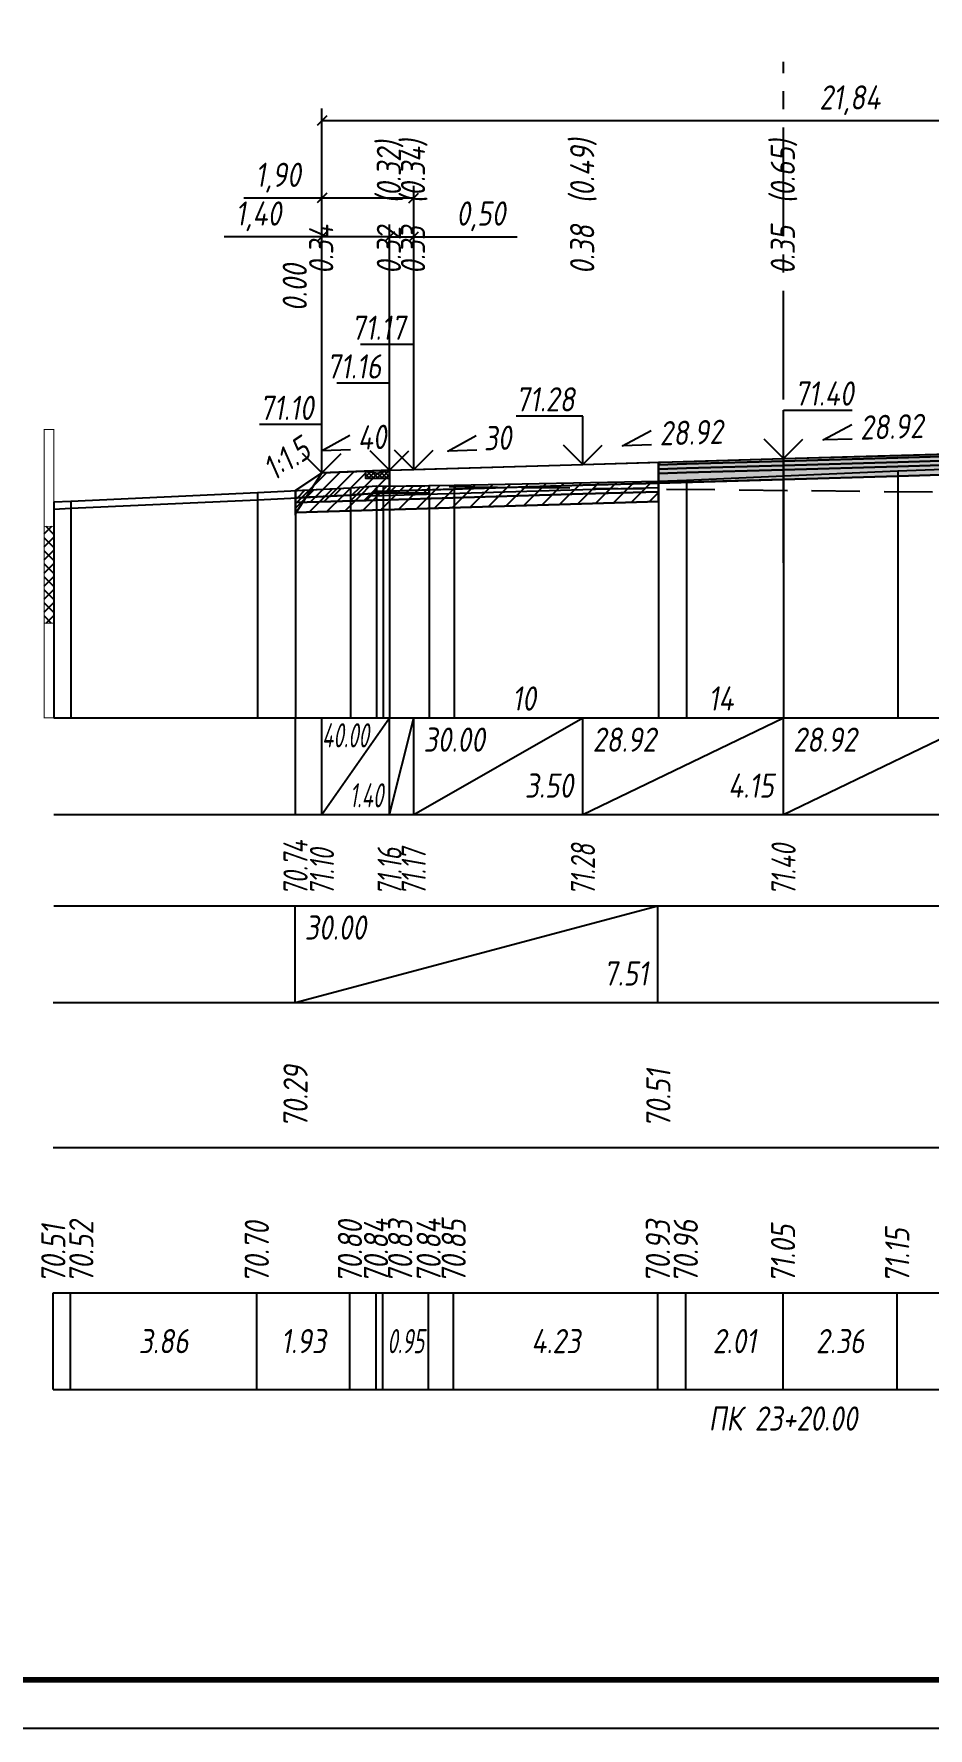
# Model space of a CAD drawing. Extents: x -717 to 1451, y -133302 to 233.
# Drawn here: x 77.9 to 170.4, y -35983.4 to -35808.3 of the extents above; entities that cross this region are included whole.
import ezdxf
from ezdxf.enums import TextEntityAlignment as Align

# ---------------------------------------------------------------- set-up
doc = ezdxf.new("R2010")
doc.units = 0
doc.linetypes.add('осевая2', pattern=[1.125, 0.75, -0.125, 0.125, -0.125])
doc.linetypes.add('штриховая', pattern=[0.75, 0.5, -0.25])
for name, color, linetype in [('Интерполированный поперечник', 2, 'Continuous'), ('Код_510', 7, 'Continuous'), ('Код_514', 1, 'Continuous'), ('Код_516', 1, 'Continuous'), ('Контур_0', 7, 'Continuous'), ('Контур_2521', 7, 'Continuous'), ('Контур_2564', 7, 'Continuous'), ('Контур_2660', 7, 'Continuous'), ('Контур_2665', 7, 'Continuous'), ('Контур_400', 7, 'Continuous'), ('Контур_508', 7, 'Continuous'), ('Контур_512', 7, 'Continuous'), ('Контур_513', 7, 'Continuous'), ('Контур_818', 7, 'Continuous'), ('Красный поперечник', 1, 'Continuous'), ('Линейка абсолютных высот', 7, 'Continuous'), ('Объём_2501', 7, 'Continuous'), ('Объём_2564', 7, 'Continuous'), ('Объём_2650', 7, 'Continuous'), ('Объём_2660', 7, 'Continuous'), ('Объём_2661', 7, 'Continuous'), ('Объём_2662', 7, 'Continuous'), ('Объём_2663', 7, 'Continuous'), ('Объём_2665', 7, 'Continuous'), ('Объём_2666', 7, 'Continuous'), ('Объём_2753', 7, 'Continuous'), ('Ось', 1, 'осевая2'), ('Откосы', 7, 'Continuous'), ('Отметки покрытия', 7, 'Continuous'), ('Подписи поперечников', 7, 'Continuous'), ('Рабочие отметки', 7, 'Continuous'), ('Рабочие отметки доп.', 7, 'Continuous'), ('Слои выравнивания', 7, 'Continuous'), ('Таблица', 7, 'Continuous'), ('Уклоны проезжей части', 7, 'Continuous'), ('Черный поперечник', 3, 'Continuous')]:
    doc.layers.add(name, color=color, linetype=linetype)
for name, color, linetype, true_color in [('Контур_2540', 2, 'Continuous', 0xffff00), ('Контур_2560', 2, 'Continuous', 0xffff00), ('Контур_2561', 7, 'Continuous', 0xff8040), ('Контур_2562', 3, 'Continuous', 0x00ff00), ('Контур_2563', 7, 'Continuous', 0xff8000), ('Контур_2570', 7, 'Continuous', 0x80ff00), ('Контур_2725', 7, 'Continuous', 0x323232), ('Контур_2736', 4, 'Continuous', 0x00ffff), ('Контур_2737', 4, 'Continuous', 0x00ffff), ('Контур_2738', 4, 'Continuous', 0x00ffff), ('Контур_2739', 4, 'Continuous', 0x00ffff), ('Контур_2741', 4, 'Continuous', 0x00ffff), ('Контур_2742', 4, 'Continuous', 0x00ffff), ('Контур_2743', 4, 'Continuous', 0x00ffff), ('Контур_2744', 7, 'Continuous', 0xa4ffff), ('Контур_2745', 7, 'Continuous', 0xa4ffff), ('Контур_2747', 4, 'Continuous', 0x00ffff), ('Контур_2748', 4, 'Continuous', 0x00ffff), ('Контур_2749', 4, 'Continuous', 0x00ffff), ('Контур_2750', 4, 'Continuous', 0x00ffff), ('Контур_2751', 4, 'Continuous', 0x00ffff), ('Контур_2752', 4, 'Continuous', 0x00ffff), ('Контур_2760', 7, 'Continuous', 0x323232), ('Контур_2761', 7, 'Continuous', 0x323232), ('Контур_2762', 7, 'Continuous', 0x323232), ('Контур_2763', 7, 'Continuous', 0x323232), ('Контур_402', 7, 'Continuous', 0xff6464), ('Контур_703', 4, 'Continuous', 0x00ffff), ('Контур_705', 4, 'Continuous', 0x00ffff), ('Контур_707', 4, 'Continuous', 0x00ffff), ('Контур_720', 131, 'Continuous', 0xaaffff), ('Объём_2500', 7, 'Continuous', 0xc0c0c0), ('Объём_2520', 7, 'Continuous', 0x80ffff), ('Объём_2540', 2, 'Continuous', 0xffff00), ('Объём_2560', 2, 'Continuous', 0xffff00), ('Объём_2561', 7, 'Continuous', 0xff8040), ('Объём_2562', 3, 'Continuous', 0x00ff00), ('Объём_2563', 7, 'Continuous', 0xff8000), ('Объём_2570', 7, 'Continuous', 0x80ff00), ('Объём_2600', 7, 'Continuous', 0x808000), ('Объём_2746', 2, 'Continuous', 0xffff00)]:
    doc.layers.add(name, color=color, linetype=linetype, true_color=true_color)
doc.styles.get("Standard").update_dxf_attribs({"font": 'txt', "height": 2.5})
doc.styles.add('М', font='romand.shx', dxfattribs={"width": 0.8, "oblique": 10, "height": 2.5})
doc.dimstyles.new('ISO-25', dxfattribs={"dimtxt": 2.5, "dimasz": 2.5, "dimexe": 1.25, "dimexo": 0.625, "dimtad": 1, "dimtxsty": 'Standard', "dimcen": 2.5, "dimadec": 0, "dimazin": 0, "dimtfac": 1, "dimtmove": 0, "dimatfit": 3, "dimfxl": 1, "dimarcsym": 0})

# ---------------------------------------------------------------- blocks, each defined once
blk = doc.blocks.new('_Oblique')
at = {"color": 0, "linetype": 'ByBlock', "lineweight": -2}
blk.add_line((-0.5, -0.5), (0.5, 0.5), dxfattribs=at)
blk = doc.blocks.new('*D834')
at = {"color": 0, "lineweight": -2, "transparency": 16777216}
for p, q in [((107.73, -35829.27), (97.62, -35829.27)), ((107.73, -35853.12), (107.73, -35828.02)), ((114.73, -35829.27), (107.73, -35829.27)), ((114.73, -35852.84), (114.73, -35828.02))]:
    blk.add_line(p, q, dxfattribs=at)
at = {"layer": 'Defpoints', "color": 0, "transparency": 16777216}
for p in [(114.73, -35829.27), (107.73, -35853.75), (114.73, -35853.47)]:
    blk.add_point(p, dxfattribs=at)
at = {"color": 0, "lineweight": -2, "transparency": 16777216, "rotation": 180}
blk.add_blockref('_Oblique', (107.73, -35829.27), dxfattribs=at)
at = {"color": 0, "lineweight": -2, "transparency": 16777216}
blk.add_blockref('_Oblique', (114.73, -35829.27), dxfattribs=at)
at = {"color": 0, "transparency": 16777216, "insert": (101.16, -35827.16), "char_height": 2.5, "width": 8.75, "attachment_point": 5, "style": 'М'}
blk.add_mtext('1,40', dxfattribs=at)
blk = doc.blocks.new('*D836')
at = {"color": 0, "lineweight": -2, "transparency": 16777216}
for p, q in [((114.73, -35852.84), (114.73, -35828.02)), ((114.73, -35829.27), (117.23, -35829.27)), ((117.23, -35852.77), (117.23, -35828.02)), ((117.23, -35829.27), (127.94, -35829.27))]:
    blk.add_line(p, q, dxfattribs=at)
at = {"layer": 'Defpoints', "color": 0, "transparency": 16777216}
for p in [(117.23, -35829.27), (114.73, -35853.47), (117.23, -35853.39)]:
    blk.add_point(p, dxfattribs=at)
at = {"color": 0, "lineweight": -2, "transparency": 16777216, "rotation": 180}
blk.add_blockref('_Oblique', (114.73, -35829.27), dxfattribs=at)
at = {"color": 0, "lineweight": -2, "transparency": 16777216}
blk.add_blockref('_Oblique', (117.23, -35829.27), dxfattribs=at)
at = {"color": 0, "transparency": 16777216, "insert": (124.18, -35827.16), "char_height": 2.5, "width": 9.1667, "attachment_point": 5, "style": 'М'}
blk.add_mtext('0,50', dxfattribs=at)
blk = doc.blocks.new('*D839')
at = {"color": 0, "lineweight": -2, "transparency": 16777216}
for p, q in [((107.73, -35853.12), (107.73, -35824.02)), ((117.23, -35852.77), (117.23, -35824.02)), ((107.73, -35825.27), (99.65, -35825.27)), ((117.23, -35825.27), (107.73, -35825.27))]:
    blk.add_line(p, q, dxfattribs=at)
at = {"layer": 'Defpoints', "color": 0, "transparency": 16777216}
for p in [(117.23, -35825.27), (107.73, -35853.75), (117.23, -35853.39)]:
    blk.add_point(p, dxfattribs=at)
at = {"color": 0, "lineweight": -2, "transparency": 16777216, "rotation": 180}
blk.add_blockref('_Oblique', (107.73, -35825.27), dxfattribs=at)
at = {"color": 0, "lineweight": -2, "transparency": 16777216}
blk.add_blockref('_Oblique', (117.23, -35825.27), dxfattribs=at)
at = {"color": 0, "transparency": 16777216, "insert": (103.19, -35823.16), "char_height": 2.5, "width": 8.75, "attachment_point": 5, "style": 'М'}
blk.add_mtext('1,90', dxfattribs=at)
blk = doc.blocks.new('*D840')
at = {"color": 0, "lineweight": -2, "transparency": 16777216}
for p, q in [((107.73, -35853.12), (107.73, -35816.02)), ((107.73, -35817.27), (216.95, -35817.27)), ((216.95, -35849.82), (216.95, -35816.02))]:
    blk.add_line(p, q, dxfattribs=at)
at = {"layer": 'Defpoints', "color": 0, "transparency": 16777216}
for p in [(216.95, -35817.27), (216.95, -35850.45), (107.73, -35853.75)]:
    blk.add_point(p, dxfattribs=at)
at = {"color": 0, "lineweight": -2, "transparency": 16777216, "rotation": 180}
blk.add_blockref('_Oblique', (107.73, -35817.27), dxfattribs=at)
at = {"color": 0, "lineweight": -2, "transparency": 16777216}
blk.add_blockref('_Oblique', (216.95, -35817.27), dxfattribs=at)
at = {"color": 0, "transparency": 16777216, "insert": (162.34, -35815.16), "char_height": 2.5, "width": 11.6667, "attachment_point": 5, "style": 'М'}
blk.add_mtext('21,84', dxfattribs=at)

msp = doc.modelspace()

# ---------------------------------------------------------------- hatches: boundary and pattern name
h = msp.add_hatch()
h.set_pattern_fill('ANSI37', color=256, scale=0.1)
h.set_pattern_definition([(45, (113.49056, -35853.7309), (-0.22451, 0.22451), []), (135, (113.49056, -35853.7309), (-0.22451, -0.22451), [])])
h.paths.add_polyline_path([(112.233, -35853.506), (112.233, -35854.234), (114.733, -35854.235), (114.733, -35853.406), (113.483, -35853.731)])
at = {"layer": 'Линейка абсолютных высот'}
h = msp.add_hatch(dxfattribs=at)
h.set_pattern_fill('ANSI37', scale=0.3, style=0)
h.set_pattern_definition([(45.0000013, (0, 0), (-0.67351924, 0.67351921), []), (135.0000003, (0, 0), (-0.673519222, -0.67351923), [])])
h.paths.add_polyline_path([(80, -35869.202), (80, -35859.202), (79, -35859.202), (79, -35869.202)])
at = {"layer": 'Объём_2563'}
h = msp.add_hatch(dxfattribs=at)
h.set_pattern_fill('ANSI31', color=256, scale=0.3)
h.paths.add_polyline_path([(107.733, -35853.686), (112.233, -35853.506), (112.233, -35854.234), (114.733, -35854.235), (114.733, -35855.556), (113.233, -35855.601), (112.305, -35856.529), (105, -35856.748), (105, -35855.508)])
at = {"layer": 'Объём_2570'}
h = msp.add_hatch(dxfattribs=at)
h.set_pattern_fill('ANSI31', color=256, scale=0.2)
h.paths.add_polyline_path([(118.825, -35855.735), (114.077, -35855.784), (113.382, -35855.757), (110.686, -35855.964), (105, -35856.258), (105, -35855.508), (110.686, -35855.214), (113.382, -35855.007), (114.077, -35855.034), (118.825, -35854.985)])
at = {"layer": 'Объём_2600'}
h = msp.add_hatch(dxfattribs=at)
h.set_pattern_fill('ANSI31', color=6, scale=0.4)
h.paths.add_polyline_path([(121.412, -35854.949), (142.538, -35854.541), (142.538, -35856.645), (105, -35857.771), (105, -35856.258), (110.686, -35855.964), (113.382, -35855.757), (114.077, -35855.784), (118.825, -35855.735), (118.825, -35854.985)])
at = {"layer": 'Слои выравнивания'}
for color, points in [(2, [(142.538, -35852.581), (145.428, -35852.497), (155.483, -35852.206), (155.483, -35852.456), (145.428, -35852.747), (142.538, -35852.831)]), (2, [(155.483, -35852.206), (167.299, -35851.865), (176.233, -35851.606), (189.879, -35851.197), (192.489, -35851.119), (192.489, -35851.369), (189.879, -35851.447), (176.233, -35851.856), (167.299, -35852.115), (155.483, -35852.456)]), (3, [(155.483, -35852.456), (167.299, -35852.115), (176.233, -35851.856), (189.879, -35851.447), (192.489, -35851.369), (192.489, -35851.819), (189.879, -35851.897), (176.233, -35852.306), (167.299, -35852.565), (155.483, -35852.906)]), (4, [(155.483, -35852.906), (167.299, -35852.565), (176.233, -35852.306), (189.879, -35851.897), (192.489, -35851.819), (192.489, -35852.269), (189.879, -35852.347), (176.233, -35852.756), (167.299, -35853.015), (155.483, -35853.356)]), (5, [(155.483, -35853.356), (167.299, -35853.015), (176.233, -35852.756), (189.879, -35852.347), (192.489, -35852.269), (192.489, -35853.269), (189.879, -35853.347), (176.233, -35853.756), (167.299, -35854.015), (155.483, -35854.356)]), (3, [(142.538, -35852.831), (145.428, -35852.747), (155.483, -35852.456), (155.483, -35852.906), (145.428, -35853.197), (142.538, -35853.281)]), (4, [(142.538, -35853.281), (145.428, -35853.197), (155.483, -35852.906), (155.483, -35853.356), (145.428, -35853.647), (142.538, -35853.731)]), (5, [(142.538, -35853.731), (145.428, -35853.647), (155.483, -35853.356), (155.483, -35854.356), (145.428, -35854.647), (142.538, -35854.731)])]:
    msp.add_hatch(color=color, dxfattribs=at).paths.add_polyline_path(points)

# ---------------------------------------------------------------- linework, layer by layer
at = {"flags": 128}
msp.add_lwpolyline([(-30.054, -35983.421), (389.946, -35983.421), (389.946, -35686.421), (-30.054, -35686.421)], close=True, dxfattribs=at)
at = {"const_width": 0.6, "flags": 128}
msp.add_lwpolyline([(-10.054, -35978.421), (384.946, -35978.421), (384.946, -35691.421), (-10.054, -35691.421)], close=True, dxfattribs=at)
msp.add_lwpolyline([(112.233, -35853.506), (112.233, -35854.234), (114.733, -35854.235), (114.733, -35853.406), (113.483, -35853.731), (112.233, -35853.506)])
at = {"layer": 'Интерполированный поперечник', "linetype": 'штриховая', "ltscale": 10, "flags": 128}
msp.add_lwpolyline([(113.382, -35855.007), (220.539, -35856.211)], dxfattribs=at)
at = {"layer": 'Код_510'}
for p, q in [((79.946, -35948.421), (79.946, -35938.421)), ((81.713, -35948.421), (81.713, -35938.421)), ((100.998, -35948.421), (100.998, -35938.421)), ((110.632, -35948.421), (110.632, -35938.421)), ((113.328, -35948.421), (113.328, -35938.421)), ((114.023, -35948.421), (114.023, -35938.421)), ((118.771, -35948.421), (118.771, -35938.421)), ((121.357, -35948.421), (121.357, -35938.421)), ((142.484, -35948.421), (142.484, -35938.421)), ((145.373, -35948.421), (145.373, -35938.421)), ((155.429, -35948.421), (155.429, -35938.421)), ((167.244, -35948.421), (167.244, -35938.421))]:
    msp.add_line(p, q, dxfattribs=at)
at = {"layer": 'Код_514'}
for p, q in [((105, -35889), (105, -35879)), ((107.733, -35889), (107.733, -35879)), ((107.733, -35889), (114.733, -35879)), ((114.733, -35889), (114.733, -35879)), ((114.733, -35889), (117.233, -35879)), ((117.233, -35889), (117.233, -35879)), ((117.233, -35889), (134.733, -35879)), ((134.733, -35889), (134.733, -35879)), ((134.733, -35889), (155.483, -35879)), ((155.483, -35889), (155.483, -35879)), ((155.483, -35889), (176.233, -35879))]:
    msp.add_line(p, q, dxfattribs=at)
at = {"layer": 'Код_516'}
for p, q in [((104.946, -35908.421), (104.946, -35898.421)), ((104.946, -35908.421), (142.484, -35898.421)), ((142.484, -35908.421), (142.484, -35898.421))]:
    msp.add_line(p, q, dxfattribs=at)
at = {"layer": 'Контур_0', "flags": 128}
for points in [[(107.733, -35853.686), (105, -35855.508), (105, -35855.508), (105, -35855.508), (105, -35855.508), (105, -35855.508), (105, -35855.508), (105, -35855.508), (105, -35855.508), (105, -35855.508), (105, -35855.508), (105, -35855.508), (105, -35855.508), (105, -35855.508), (105, -35855.508), (105, -35858.042)], [(107.733, -35853.686), (105, -35855.508), (105, -35855.508), (105, -35855.508), (105, -35855.508), (105, -35855.508), (105, -35855.508), (105, -35855.508), (105, -35855.508), (105, -35855.508), (105, -35855.508), (105, -35855.508), (105, -35855.508), (105, -35855.508), (105, -35855.508), (105, -35858.042), (105, -35858.042), (105, -35855.508), (105, -35855.508), (105, -35855.508), (105, -35855.508), (105, -35855.508), (105, -35855.508), (105, -35855.508), (105, -35855.508), (105, -35855.508), (105, -35855.508), (105, -35855.508), (105, -35855.508), (105, -35855.508)], [(114.733, -35853.406), (134.733, -35852.806), (142.538, -35852.581), (142.538, -35854.731), (134.733, -35854.956), (114.733, -35855.556), (114.733, -35853.406), (114.733, -35853.406)], [(105, -35856.748), (112.305, -35856.529), (113.233, -35855.601), (114.733, -35855.556)], [(113.233, -35855.601), (134.733, -35854.956), (142.538, -35854.731), (142.538, -35855.631), (134.733, -35855.856), (112.305, -35856.529), (113.233, -35855.601), (113.233, -35855.601)]]:
    msp.add_lwpolyline(points, dxfattribs=at)
at = {"layer": 'Контур_2521', "color": 250, "flags": 128}
msp.add_lwpolyline([(112.769, -35856.065), (134.733, -35855.406), (142.538, -35855.181)], dxfattribs=at)
at = {"layer": 'Контур_2540', "flags": 128}
msp.add_lwpolyline([(112.305, -35856.529), (134.733, -35855.856), (142.538, -35855.631), (142.538, -35856.645), (105, -35857.771), (105, -35856.748), (112.305, -35856.529), (112.305, -35856.529)], dxfattribs=at)
at = {"layer": 'Контур_2560', "flags": 128}
msp.add_lwpolyline([(107.733, -35853.686), (107.733, -35853.686), (107.733, -35853.686), (114.733, -35853.406)], dxfattribs=at)
at = {"layer": 'Контур_2561', "flags": 128}
msp.add_lwpolyline([(114.733, -35853.406), (114.733, -35853.406), (107.733, -35853.686), (107.733, -35853.686), (114.733, -35853.406)], dxfattribs=at)
at = {"layer": 'Контур_2562', "flags": 128}
msp.add_lwpolyline([(107.733, -35853.686), (107.733, -35853.686), (107.733, -35853.686), (107.733, -35853.686), (107.733, -35853.686)], dxfattribs=at)
at = {"layer": 'Контур_2563', "flags": 128}
msp.add_lwpolyline([(107.733, -35853.686), (112.233, -35853.506), (112.233, -35854.234), (114.733, -35854.235), (114.733, -35855.556), (113.233, -35855.601), (112.305, -35856.529), (105, -35856.748), (105, -35855.508), (107.733, -35853.686), (107.733, -35853.686)], dxfattribs=at)
at = {"layer": 'Контур_2564', "flags": 128}
msp.add_lwpolyline([(107.733, -35853.686), (114.733, -35853.406)], dxfattribs=at)
at = {"layer": 'Контур_2570', "flags": 128}
msp.add_lwpolyline([(80, -35857.421), (81.767, -35857.334), (101.052, -35856.463), (110.686, -35855.964), (113.382, -35855.757), (113.382, -35855.757), (114.077, -35855.784), (118.825, -35855.735), (118.825, -35854.985), (121.412, -35854.949), (142.538, -35854.541), (145.428, -35854.416), (155.483, -35853.974), (167.299, -35853.454), (189.879, -35852.655)], dxfattribs=at)
at = {"layer": 'Контур_2660', "flags": 128}
msp.add_lwpolyline([(105, -35857.771), (142.538, -35856.645)], dxfattribs=at)
at = {"layer": 'Контур_2665', "flags": 128}
msp.add_lwpolyline([(107.733, -35853.686), (107.733, -35853.686)], dxfattribs=at)
at = {"layer": 'Контур_2725', "flags": 128}
msp.add_lwpolyline([(142.538, -35854.731), (145.428, -35854.647), (155.483, -35854.356), (167.299, -35854.015), (176.233, -35853.756), (189.879, -35853.347), (192.489, -35853.269)], dxfattribs=at)
at = {"layer": 'Контур_2736', "flags": 128}
msp.add_lwpolyline([(107.733, -35853.686), (105, -35855.508)], dxfattribs=at)
at = {"layer": 'Контур_2737', "flags": 128}
msp.add_lwpolyline([(105, -35855.508), (105, -35855.508)], dxfattribs=at)
at = {"layer": 'Контур_2738', "flags": 128}
msp.add_lwpolyline([(105, -35855.508), (105, -35855.508)], dxfattribs=at)
at = {"layer": 'Контур_2739', "flags": 128}
msp.add_lwpolyline([(105, -35855.508), (105, -35855.508)], dxfattribs=at)
at = {"layer": 'Контур_2741', "flags": 128}
msp.add_lwpolyline([(105, -35855.508), (105, -35855.508)], dxfattribs=at)
at = {"layer": 'Контур_2742', "flags": 128}
msp.add_lwpolyline([(105, -35855.508), (105, -35855.508)], dxfattribs=at)
at = {"layer": 'Контур_2743', "flags": 128}
msp.add_lwpolyline([(105, -35855.508), (105, -35855.508)], dxfattribs=at)
at = {"layer": 'Контур_2744', "flags": 128}
msp.add_lwpolyline([(105, -35855.508), (105, -35855.508)], dxfattribs=at)
msp.add_lwpolyline([(105, -35855.508), (105, -35855.508)], dxfattribs=at)
msp.add_lwpolyline([(105, -35855.508), (105, -35855.508)], dxfattribs=at)
msp.add_lwpolyline([(105, -35855.508), (105, -35855.508)], dxfattribs=at)
msp.add_lwpolyline([(105, -35855.508), (105, -35855.508)], dxfattribs=at)
msp.add_lwpolyline([(105, -35855.508), (105, -35855.508)], dxfattribs=at)
at = {"layer": 'Контур_2745', "flags": 128}
msp.add_lwpolyline([(105, -35855.508), (105, -35855.508)], dxfattribs=at)
msp.add_lwpolyline([(105, -35855.508), (105, -35855.508)], dxfattribs=at)
msp.add_lwpolyline([(105, -35855.508), (105, -35855.508)], dxfattribs=at)
msp.add_lwpolyline([(105, -35855.508), (105, -35855.508)], dxfattribs=at)
msp.add_lwpolyline([(105, -35855.508), (105, -35855.508)], dxfattribs=at)
msp.add_lwpolyline([(105, -35855.508), (105, -35855.508)], dxfattribs=at)
at = {"layer": 'Контур_2747', "flags": 128}
msp.add_lwpolyline([(105, -35855.508), (105, -35855.508)], dxfattribs=at)
at = {"layer": 'Контур_2748', "flags": 128}
msp.add_lwpolyline([(105, -35855.508), (105, -35855.508)], dxfattribs=at)
at = {"layer": 'Контур_2749', "flags": 128}
msp.add_lwpolyline([(105, -35855.508), (105, -35855.508)], dxfattribs=at)
at = {"layer": 'Контур_2750', "flags": 128}
msp.add_lwpolyline([(105, -35855.508), (105, -35855.508)], dxfattribs=at)
at = {"layer": 'Контур_2751', "flags": 128}
msp.add_lwpolyline([(105, -35855.508), (105, -35855.508)], dxfattribs=at)
at = {"layer": 'Контур_2752', "flags": 128}
msp.add_lwpolyline([(105, -35855.508), (105, -35855.508)], dxfattribs=at)
at = {"layer": 'Контур_2760', "flags": 128}
msp.add_lwpolyline([(142.538, -35852.581), (145.428, -35852.497), (155.483, -35852.206), (167.299, -35851.865), (176.233, -35851.606), (189.879, -35851.197), (192.489, -35851.119)], dxfattribs=at)
at = {"layer": 'Контур_2761', "flags": 128}
msp.add_lwpolyline([(142.538, -35852.831), (145.428, -35852.747), (155.483, -35852.456), (167.299, -35852.115), (176.233, -35851.856), (189.879, -35851.447), (192.489, -35851.369)], dxfattribs=at)
at = {"layer": 'Контур_2762', "flags": 128}
msp.add_lwpolyline([(142.538, -35853.281), (145.428, -35853.197), (155.483, -35852.906), (167.299, -35852.565), (176.233, -35852.306), (189.879, -35851.897), (192.489, -35851.819)], dxfattribs=at)
at = {"layer": 'Контур_2763', "flags": 128}
msp.add_lwpolyline([(142.538, -35853.731), (145.428, -35853.647), (155.483, -35853.356), (167.299, -35853.015), (176.233, -35852.756), (189.879, -35852.347), (192.489, -35852.269)], dxfattribs=at)
at = {"layer": 'Контур_400', "flags": 128}
for points in [[(114.733, -35853.406), (117.233, -35853.331), (117.233, -35853.331), (117.233, -35853.331), (117.233, -35853.331), (117.233, -35853.331), (117.233, -35853.331), (134.733, -35852.806), (155.483, -35852.206)], [(155.483, -35852.206), (176.233, -35851.606), (193.733, -35851.081), (193.733, -35851.081), (193.733, -35851.081), (193.733, -35851.081), (207.99, -35850.654), (207.99, -35850.654), (210.49, -35850.579)]]:
    msp.add_lwpolyline(points, dxfattribs=at)
at = {"layer": 'Контур_402', "flags": 128}
msp.add_lwpolyline([(105, -35857.771), (142.538, -35856.645), (142.538, -35854.731), (155.483, -35854.356), (176.233, -35853.756), (192.489, -35853.269), (192.489, -35857.367), (229.067, -35858.464)], dxfattribs=at)
at = {"layer": 'Контур_508', "flags": 128}
msp.add_lwpolyline([(105, -35857.771), (142.538, -35856.645), (142.538, -35854.731), (155.483, -35854.356), (176.233, -35853.756), (192.489, -35853.269), (192.489, -35857.367), (229.067, -35858.464), (229.872, -35859), (231.872, -35859), (236.029, -35856.229)], dxfattribs=at)
at = {"layer": 'Контур_512', "flags": 128}
msp.add_lwpolyline([(105, -35857.771), (142.538, -35856.645)], dxfattribs=at)
at = {"layer": 'Контур_513', "flags": 128}
msp.add_lwpolyline([(105, -35857.771), (142.538, -35856.645), (142.538, -35854.731), (155.483, -35854.356), (176.233, -35853.756), (192.489, -35853.269), (192.489, -35857.367), (229.067, -35858.464), (229.872, -35859), (231.872, -35859), (236.029, -35856.229)], dxfattribs=at)
at = {"layer": 'Контур_703', "flags": 128}
for points in [[(107.733, -35853.686), (105, -35855.508)], [(105, -35855.508), (105, -35858.042)]]:
    msp.add_lwpolyline(points, dxfattribs=at)
at = {"layer": 'Контур_705', "flags": 128}
msp.add_lwpolyline([(105, -35855.508), (105, -35855.508)], dxfattribs=at)
at = {"layer": 'Контур_707', "flags": 128}
msp.add_lwpolyline([(105, -35858.042), (105, -35855.508)], dxfattribs=at)
at = {"layer": 'Контур_720', "flags": 128}
msp.add_lwpolyline([(105, -35858.042), (105, -35858.042)], dxfattribs=at)
at = {"layer": 'Контур_818', "flags": 128}
msp.add_lwpolyline([(105, -35856.258), (110.686, -35855.964), (113.382, -35855.757), (113.382, -35855.757), (114.077, -35855.784), (118.825, -35855.735), (118.825, -35854.985), (121.412, -35854.949), (142.538, -35854.541), (145.428, -35854.416), (155.483, -35853.974), (167.299, -35853.454), (189.879, -35852.655), (192.489, -35852.557), (210.701, -35853.3), (212.231, -35853.349), (212.231, -35854.099), (219.892, -35856.762), (220.539, -35856.961), (220.539, -35856.961), (222.056, -35857.017), (234.108, -35856.901), (236.029, -35856.979)], dxfattribs=at)
at = {"layer": 'Красный поперечник'}
for p, q in [((134.733, -35852.806), (155.483, -35852.206)), ((155.483, -35852.206), (176.233, -35851.606)), ((105, -35855.508), (107.733, -35853.686)), ((107.733, -35853.686), (114.733, -35853.406)), ((114.733, -35853.406), (117.233, -35853.331)), ((117.233, -35853.331), (134.733, -35852.806)), ((142.538, -35856.645), (142.538, -35879)), ((105, -35857.771), (105, -35879))]:
    msp.add_line(p, q, dxfattribs=at)
at = {"layer": 'Линейка абсолютных высот', "color": 7, "const_width": 0.1, "flags": 128}
for points in [[(80, -35859.202), (80, -35849.202), (79, -35849.202), (79, -35859.202), (80, -35859.202)], [(80, -35869.202), (80, -35859.202), (79, -35859.202), (79, -35869.202), (80, -35869.202)], [(80, -35879), (80, -35869.202), (79, -35869.202), (79, -35879), (80, -35879)]]:
    msp.add_lwpolyline(points, dxfattribs=at)
at = {"layer": 'Объём_2500', "flags": 128}
msp.add_lwpolyline([(114.733, -35853.406), (134.733, -35852.806), (142.538, -35852.581), (142.538, -35854.731), (134.733, -35854.956), (114.733, -35855.556), (114.733, -35853.406), (114.733, -35853.406)], dxfattribs=at)
at = {"layer": 'Объём_2501', "flags": 128}
for points in [[(114.733, -35853.406), (117.233, -35853.331), (117.233, -35853.331), (117.233, -35853.331), (117.233, -35853.331), (117.233, -35853.331), (117.233, -35853.331), (134.733, -35852.806), (155.483, -35852.206)], [(155.483, -35852.206), (176.233, -35851.606), (193.733, -35851.081), (193.733, -35851.081), (193.733, -35851.081), (193.733, -35851.081), (207.99, -35850.654), (207.99, -35850.654), (210.49, -35850.579)]]:
    msp.add_lwpolyline(points, dxfattribs=at)
at = {"layer": 'Объём_2520', "color": 250, "flags": 128}
msp.add_lwpolyline([(113.233, -35855.601), (134.733, -35854.956), (142.538, -35854.731), (142.538, -35855.631), (134.733, -35855.856), (112.305, -35856.529), (113.233, -35855.601), (113.233, -35855.601)], dxfattribs=at)
at = {"layer": 'Объём_2540', "flags": 128}
msp.add_lwpolyline([(112.305, -35856.529), (134.733, -35855.856), (142.538, -35855.631), (142.538, -35856.645), (105, -35857.771), (105, -35856.748), (112.305, -35856.529), (112.305, -35856.529)], dxfattribs=at)
at = {"layer": 'Объём_2560', "flags": 128}
msp.add_lwpolyline([(107.733, -35853.686), (107.733, -35853.686), (107.733, -35853.686), (114.733, -35853.406)], dxfattribs=at)
at = {"layer": 'Объём_2561', "flags": 128}
msp.add_lwpolyline([(114.733, -35853.406), (114.733, -35853.406), (107.733, -35853.686), (107.733, -35853.686), (114.733, -35853.406)], dxfattribs=at)
at = {"layer": 'Объём_2562', "flags": 128}
msp.add_lwpolyline([(107.733, -35853.686), (107.733, -35853.686), (107.733, -35853.686), (107.733, -35853.686), (107.733, -35853.686)], dxfattribs=at)
at = {"layer": 'Объём_2563', "color": 250, "flags": 128}
msp.add_lwpolyline([(107.733, -35853.686), (112.233, -35853.506), (112.233, -35854.234), (114.733, -35854.235), (114.733, -35855.556), (113.233, -35855.601), (112.305, -35856.529), (105, -35856.748), (105, -35855.508), (107.733, -35853.686), (107.733, -35853.686)], dxfattribs=at)
at = {"layer": 'Объём_2564', "flags": 128}
msp.add_lwpolyline([(107.733, -35853.686), (114.733, -35853.406)], dxfattribs=at)
at = {"layer": 'Объём_2570', "flags": 128}
msp.add_lwpolyline([(118.825, -35855.735), (114.077, -35855.784), (113.382, -35855.757), (110.686, -35855.964), (105, -35856.258), (105, -35855.508), (110.686, -35855.214), (113.382, -35855.007), (114.077, -35855.034), (118.825, -35854.985), (118.825, -35855.735), (118.825, -35855.735)], dxfattribs=at)
at = {"layer": 'Объём_2650', "color": 6, "flags": 128}
msp.add_lwpolyline([(121.412, -35854.949), (142.538, -35854.541), (142.538, -35856.645), (105, -35857.771), (105, -35856.258), (110.686, -35855.964), (113.382, -35855.757), (114.077, -35855.784), (118.825, -35855.735), (118.825, -35854.985), (121.412, -35854.949), (121.412, -35854.949)], dxfattribs=at)
at = {"layer": 'Объём_2660', "flags": 128}
msp.add_lwpolyline([(105, -35857.771), (142.538, -35856.645)], dxfattribs=at)
at = {"layer": 'Объём_2661', "flags": 128}
msp.add_lwpolyline([(107.733, -35853.686), (105, -35855.508), (105, -35857.877)], dxfattribs=at)
at = {"layer": 'Объём_2662', "flags": 128}
msp.add_lwpolyline([(105, -35857.877), (105, -35855.508)], dxfattribs=at)
at = {"layer": 'Объём_2663', "flags": 128}
msp.add_lwpolyline([(105, -35857.877), (105, -35858.042), (105, -35857.877)], dxfattribs=at)
at = {"layer": 'Объём_2665', "flags": 128}
msp.add_lwpolyline([(107.733, -35853.686), (107.733, -35853.686)], dxfattribs=at)
at = {"layer": 'Объём_2666', "flags": 128}
msp.add_lwpolyline([(107.733, -35853.686), (105, -35857.877)], dxfattribs=at)
at = {"layer": 'Объём_2746', "flags": 128}
msp.add_lwpolyline([(110.686, -35855.964), (113.382, -35855.757), (114.077, -35855.784), (118.825, -35855.735), (118.825, -35854.985), (121.412, -35854.949), (142.538, -35854.541), (142.538, -35856.645), (105, -35857.771), (105, -35856.258), (110.686, -35855.964), (110.686, -35855.964)], dxfattribs=at)
at = {"layer": 'Объём_2753', "flags": 128}
msp.add_lwpolyline([(142.538, -35852.581), (142.538, -35852.581)], dxfattribs=at)
at = {"layer": 'Ось', "ltscale": 15}
msp.add_line((155.483, -35862.971), (155.483, -35811.177), dxfattribs=at)
at = {"layer": 'Откосы', "color": 1, "flags": 128}
for points in [[(162.574, -35850.191), (159.576, -35850.278), (162.531, -35848.692)], [(110.687, -35851.282), (107.689, -35851.402), (110.627, -35849.783)], [(123.748, -35851.326), (120.749, -35851.416), (123.703, -35849.826)], [(141.824, -35850.791), (138.826, -35850.878), (141.781, -35849.292)]]:
    msp.add_lwpolyline(points, dxfattribs=at)
at = {"layer": 'Отметки покрытия', "color": 1}
for p, q in [((117.233, -35840.406), (111.733, -35840.406)), ((117.233, -35853.331), (117.233, -35840.406)), ((114.733, -35844.406), (109.283, -35844.406)), ((114.733, -35853.406), (114.733, -35844.406)), ((107.733, -35848.686), (101.283, -35848.686)), ((107.733, -35853.686), (107.733, -35848.686)), ((134.733, -35847.806), (127.833, -35847.806)), ((134.733, -35852.806), (134.733, -35847.806)), ((155.483, -35852.206), (155.483, -35847.206)), ((155.483, -35847.206), (162.583, -35847.206)), ((155.483, -35852.206), (153.483, -35850.206)), ((155.483, -35852.206), (157.483, -35850.206)), ((107.733, -35853.686), (105.733, -35851.686)), ((107.733, -35853.686), (109.733, -35851.686)), ((114.733, -35853.406), (112.733, -35851.406)), ((114.733, -35853.406), (116.733, -35851.406)), ((117.233, -35853.331), (115.233, -35851.331)), ((117.233, -35853.331), (119.233, -35851.331)), ((134.733, -35852.806), (132.733, -35850.806)), ((134.733, -35852.806), (136.733, -35850.806))]:
    msp.add_line(p, q, dxfattribs=at)
at = {"layer": 'Слои выравнивания'}
for p, q in [((155.483, -35852.206), (155.483, -35879)), ((114.733, -35853.406), (114.733, -35879)), ((142.538, -35852.581), (142.538, -35879))]:
    msp.add_line(p, q, dxfattribs=at)
at = {"layer": 'Слои выравнивания', "color": 2, "flags": 128}
for points in [[(142.538, -35852.581), (145.428, -35852.497), (155.483, -35852.206), (155.483, -35852.456), (145.428, -35852.747), (142.538, -35852.831)], [(155.483, -35852.206), (167.299, -35851.865), (176.233, -35851.606), (189.879, -35851.197), (192.489, -35851.119), (192.489, -35851.369), (189.879, -35851.447), (176.233, -35851.856), (167.299, -35852.115), (155.483, -35852.456)]]:
    msp.add_lwpolyline(points, close=True, dxfattribs=at)
at = {"layer": 'Слои выравнивания', "color": 3, "flags": 128}
for points in [[(155.483, -35852.456), (167.299, -35852.115), (176.233, -35851.856), (189.879, -35851.447), (192.489, -35851.369), (192.489, -35851.819), (189.879, -35851.897), (176.233, -35852.306), (167.299, -35852.565), (155.483, -35852.906)], [(142.538, -35852.831), (145.428, -35852.747), (155.483, -35852.456), (155.483, -35852.906), (145.428, -35853.197), (142.538, -35853.281)]]:
    msp.add_lwpolyline(points, close=True, dxfattribs=at)
at = {"layer": 'Слои выравнивания', "color": 4, "flags": 128}
for points in [[(155.483, -35852.906), (167.299, -35852.565), (176.233, -35852.306), (189.879, -35851.897), (192.489, -35851.819), (192.489, -35852.269), (189.879, -35852.347), (176.233, -35852.756), (167.299, -35853.015), (155.483, -35853.356)], [(142.538, -35853.281), (145.428, -35853.197), (155.483, -35852.906), (155.483, -35853.356), (145.428, -35853.647), (142.538, -35853.731)]]:
    msp.add_lwpolyline(points, close=True, dxfattribs=at)
at = {"layer": 'Слои выравнивания', "color": 5, "flags": 128}
for points in [[(155.483, -35853.356), (167.299, -35853.015), (176.233, -35852.756), (189.879, -35852.347), (192.489, -35852.269), (192.489, -35853.269), (189.879, -35853.347), (176.233, -35853.756), (167.299, -35854.015), (155.483, -35854.356)], [(142.538, -35853.731), (145.428, -35853.647), (155.483, -35853.356), (155.483, -35854.356), (145.428, -35854.647), (142.538, -35854.731)]]:
    msp.add_lwpolyline(points, close=True, dxfattribs=at)
at = {"layer": 'Таблица'}
for p, q in [((80, -35879), (261.029, -35879)), ((80, -35889), (261.029, -35889)), ((80, -35898.421), (261.029, -35898.421)), ((79.946, -35908.421), (260.974, -35908.421)), ((79.946, -35923.421), (260.974, -35923.421)), ((79.946, -35938.421), (260.974, -35938.421)), ((79.946, -35948.421), (260.974, -35948.421))]:
    msp.add_line(p, q, dxfattribs=at)
at = {"layer": 'Черный поперечник', "color": 7}
for p, q in [((155.483, -35853.974), (155.483, -35879)), ((167.299, -35853.454), (167.299, -35879)), ((101.052, -35855.713), (101.052, -35879)), ((110.686, -35855.214), (110.686, -35879)), ((113.382, -35855.007), (113.382, -35879)), ((114.077, -35855.034), (114.077, -35879)), ((118.825, -35854.985), (118.825, -35879)), ((121.412, -35854.949), (121.412, -35879)), ((142.538, -35854.541), (142.538, -35879)), ((145.428, -35854.416), (145.428, -35879)), ((80, -35856.671), (80, -35879)), ((81.767, -35856.584), (81.767, -35879))]:
    msp.add_line(p, q, dxfattribs=at)
at = {"layer": 'Черный поперечник', "flags": 128}
msp.add_lwpolyline([(80, -35856.671), (81.767, -35856.584), (101.052, -35855.713), (110.686, -35855.214), (113.382, -35855.007), (114.077, -35855.034), (118.825, -35854.985), (121.412, -35854.949), (142.538, -35854.541), (145.428, -35854.416), (155.483, -35853.974), (167.299, -35853.454), (189.879, -35852.655), (192.489, -35852.557), (210.701, -35853.3), (212.231, -35853.349), (219.892, -35856.012), (220.539, -35856.211), (222.056, -35856.267), (234.108, -35856.151), (253.706, -35856.938), (261.029, -35856.872)], dxfattribs=at)

# ---------------------------------------------------------------- texts
at = {"layer": 'Код_510', "style": 'М', "oblique": 10, "width": 0.8}
for s, p in [('70.52', (82.844, -35937.421)), ('70.70', (100.998, -35937.421)), ('70.80', (110.632, -35937.421)), ('70.84', (113.328, -35937.421)), ('70.83', (115.828, -35937.421)), ('70.84', (118.771, -35937.421)), ('70.85', (121.357, -35937.421)), ('70.93', (142.484, -35937.421)), ('70.96', (145.373, -35937.421)), ('70.51', (79.946, -35937.421)), ('71.05', (155.429, -35937.421)), ('71.15', (167.244, -35937.421))]:
    msp.add_text(s, height=2.5, rotation=90, dxfattribs=at).set_placement(p, align=Align.MIDDLE_LEFT)
at = {"layer": 'Код_510', "style": 'М', "oblique": 10}
for s, width, p in [('3.86', 0.8, (91.355, -35943.421)), ('1.93', 0.8, (105.815, -35943.421)), ('0.95', 0.6, (116.397, -35943.421)), ('4.23', 0.8, (131.921, -35943.421)), ('2.01', 0.8, (150.401, -35943.421)), ('2.36', 0.8, (161.337, -35943.421))]:
    msp.add_text(s, height=2.5, dxfattribs=dict(at, width=width)).set_placement(p, align=Align.MIDDLE_CENTER)
at = {"layer": 'Код_514', "style": 'М', "oblique": 10}
for s, width, p in [('40.00', 0.6, (107.729, -35879.554)), ('30.00', 0.8, (118.233, -35880)), ('28.92', 0.8, (135.733, -35880)), ('28.92', 0.8, (156.483, -35880))]:
    msp.add_text(s, height=2.5, dxfattribs=dict(at, width=width)).set_placement(p, align=Align.TOP_LEFT)
for s, width, p in [('3.50', 0.8, (133.733, -35888)), ('4.15', 0.8, (154.483, -35888)), ('1.40', 0.6, (114.068, -35889.003))]:
    msp.add_text(s, height=2.5, dxfattribs=dict(at, width=width)).set_placement(p, align=Align.BOTTOM_RIGHT)
at = {"layer": 'Код_514', "style": 'М', "oblique": 10, "width": 0.7}
for s, p in [('70.74', (105, -35897.382)), ('71.10', (107.733, -35897.382)), ('71.16', (114.733, -35897.382)), ('71.17', (117.233, -35897.382)), ('71.28', (134.733, -35897.382)), ('71.40', (155.483, -35897.382))]:
    msp.add_text(s, height=2.5, rotation=90, dxfattribs=at).set_placement(p, align=Align.MIDDLE_LEFT)
at = {"layer": 'Код_516', "style": 'М', "oblique": 10, "width": 0.8}
msp.add_text('30.00', height=2.5, dxfattribs=at).set_placement((105.946, -35899.421), align=Align.TOP_LEFT)
msp.add_text('7.51', height=2.5, dxfattribs=at).set_placement((141.484, -35907.421), align=Align.BOTTOM_RIGHT)
for s, p in [('70.29', (105, -35921.371)), ('70.51', (142.538, -35921.371))]:
    msp.add_text(s, height=2.5, rotation=90, dxfattribs=at).set_placement(p, align=Align.MIDDLE_LEFT)
at = {"layer": 'Отметки покрытия', "color": 1, "style": 'М', "oblique": 10, "width": 0.8}
for s, p in [('71.17', (116.374, -35840.675)), ('71.16', (113.874, -35844.675)), ('71.28', (133.874, -35848.075)), ('71.10', (106.874, -35848.955))]:
    msp.add_text(s, height=2.5, dxfattribs=at).set_placement(p, align=Align.BOTTOM_RIGHT)
msp.add_text('71.40', height=2.5, dxfattribs=at).set_placement((156.624, -35847.475), align=Align.BOTTOM_LEFT)
at = {"layer": 'Подписи поперечников', "style": 'М', "oblique": 10, "width": 0.8}
msp.add_text('ПК 23+20.00', height=2.5, dxfattribs=at).set_placement((155.429, -35953.421), align=Align.BOTTOM_CENTER)
at = {"layer": 'Рабочие отметки', "color": 1, "style": 'М', "oblique": 10, "width": 0.8}
for s, p in [('0.34', (107.655, -35833.135)), ('0.32', (114.655, -35833.135)), ('0.33', (117.155, -35833.135)), ('0.38', (134.655, -35833.135)), ('0.35', (155.405, -35833.135)), ('0.00', (104.922, -35836.982))]:
    msp.add_text(s, height=2.5, rotation=90, dxfattribs=at).set_placement(p, align=Align.MIDDLE_LEFT)
at = {"layer": 'Рабочие отметки доп.', "color": 1, "style": 'М', "oblique": 10, "width": 0.8}
for s, p in [('(0.49)', (134.655, -35825.835)), ('(0.32)', (114.655, -35825.835)), ('(0.34)', (117.155, -35825.835)), ('(0.65)', (155.405, -35825.835))]:
    msp.add_text(s, height=2.5, rotation=90, dxfattribs=at).set_placement(p, align=Align.MIDDLE_LEFT)
at = {"layer": 'Слои выравнивания', "style": 'М', "oblique": 10, "width": 0.8}
for s, p in [('10', (128.636, -35879)), ('14', (149.011, -35879))]:
    msp.add_text(s, height=2.5, dxfattribs=at).set_placement(p, align=Align.BOTTOM_CENTER)
at = {"layer": 'Уклоны проезжей части', "color": 1, "style": 'М', "oblique": 10, "width": 0.8}
for s, rotation, p in [('40', 2.29061, (112.991, -35851.998)), ('30', 1.71836, (125.953, -35852.069)), ('28.92', 1.65628, (145.979, -35851.507)), ('28.92', 1.65628, (166.729, -35850.907)), ('1:1.5', 33.69007, (105.196, -35853.849))]:
    msp.add_text(s, height=2.5, rotation=rotation, dxfattribs=at).set_placement(p, align=Align.BOTTOM_CENTER)

# ---------------------------------------------------------------- dimensions: what is measured, and where the dimension line sits
at = {"color": 5}
dim = msp.add_linear_dim(base=(216.949, -35817.269), p1=(107.733, -35853.749), p2=(216.949, -35850.447), angle=180, dimstyle='ISO-25', override={"dimasz": 1, "dimlfac": 0.2, "dimzin": 0, "dimtxsty": 'М', "dimblk1": 'Oblique', "dimblk2": 'Oblique', "dimsah": 1}, dxfattribs=at)
dim.commit()
dim.dimension.update_dxf_attribs({"geometry": '*D840', "text_midpoint": (162.341, -35815.156)})
for base, p1, p2, picture, middle in [((117.233, -35825.269), (107.733, -35853.749), (117.233, -35853.394), '*D839', (103.193, -35825.269)), ((114.733, -35829.269), (107.733, -35853.749), (114.733, -35853.469), '*D834', (101.163, -35829.269)), ((117.233, -35829.269), (114.733, -35853.469), (117.233, -35853.394), '*D836', (124.177, -35829.269))]:
    dim = msp.add_linear_dim(base=base, p1=p1, p2=p2, angle=180, dimstyle='ISO-25', override={"dimasz": 1, "dimlfac": 0.2, "dimzin": 0, "dimtxsty": 'М', "dimblk1": 'Oblique', "dimblk2": 'Oblique', "dimsah": 1}, dxfattribs=at)
    dim.commit()
    dim.dimension.update_dxf_attribs({"geometry": picture, "text_midpoint": middle, "dimtype": 160})

doc.saveas('drawing.dxf')
